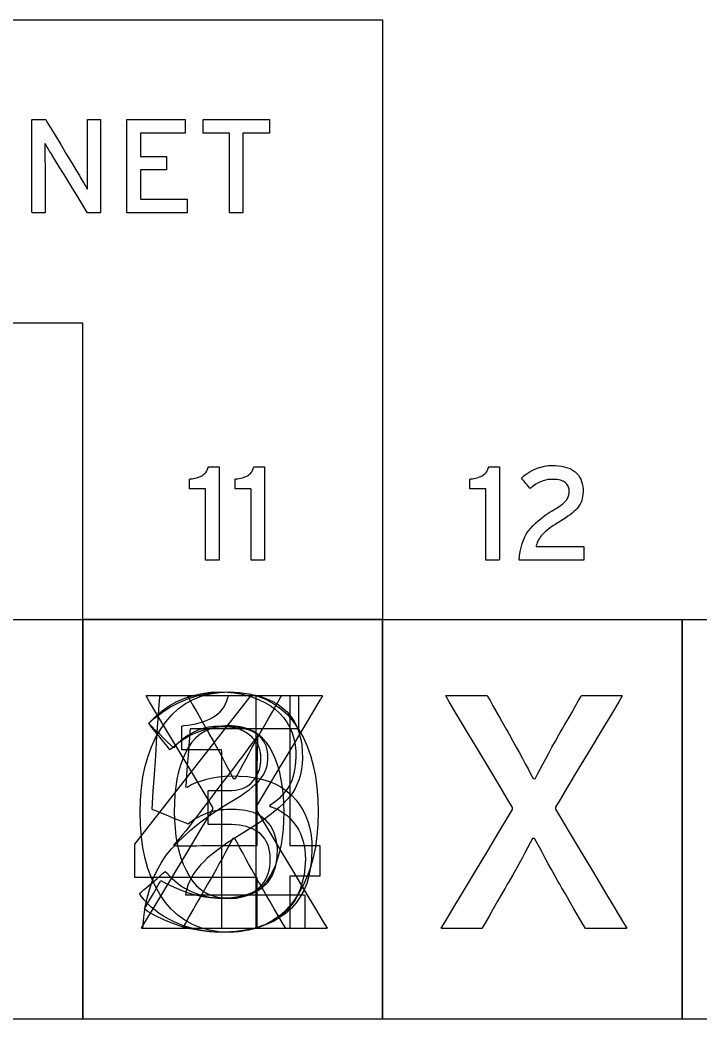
# Model space of a CAD drawing. Extents: x 1 to 47.7, y 0.2 to 35.
# Drawn here: x 10.268 to 12.182, y 30.5 to 33.312 of the extents above; entities that cross this region are included whole.
import ezdxf

# ---------------------------------------------------------------- set-up
doc = ezdxf.new("R2010")
doc.units = 0
doc.header["$MEASUREMENT"] = 0
for name, color, linetype in [('2_1__NONE__X', 7, 'CONTINUOUS'), ('2_2__PORTS_5A___5B_WPTP__2', 7, 'CONTINUOUS'), ('2_3__PORTS_5A___5B_WPTP__2', 7, 'CONTINUOUS'), ('2_4__PORTS_5A___5B_WPTP__1', 7, 'CONTINUOUS'), ('2_5__PORTS_5C___5D__2__10-', 7, 'CONTINUOUS'), ('2_6__PORTS_5C___5D__2__100', 7, 'CONTINUOUS'), ('2_7__PORTS_5C___5D__1__10-', 7, 'CONTINUOUS'), ('7_0_____DWG', 7, 'CONTINUOUS')]:
    doc.layers.add(name, color=color, linetype=linetype)

msp = doc.modelspace()

# ---------------------------------------------------------------- linework, layer by layer
at = {"layer": '2_1__NONE__X'}
msp.add_lwpolyline([(11.0158, 30.7546), (11.0132, 30.7592), (11.006, 30.7715), (10.9958, 30.7893), (10.9837, 30.8102), (10.9711, 30.8319), (10.9594, 30.8523), (10.9498, 30.8689), (10.9437, 30.8795), (10.9396, 30.8866), (10.9298, 30.9041), (10.9204, 30.921), (10.9114, 30.9372), (10.9029, 30.9527), (10.8948, 30.9676), (10.8871, 30.9819), (10.8799, 30.9955), (10.873, 31.0085), (10.8668, 31.0086), (10.8603, 30.9958), (10.8532, 30.9823), (10.8457, 30.9681), (10.8376, 30.9532), (10.829, 30.9376), (10.8199, 30.9213), (10.8103, 30.9043), (10.8001, 30.8867), (10.796, 30.8795), (10.7899, 30.8689), (10.7804, 30.8523), (10.7688, 30.8319), (10.7564, 30.8102), (10.7445, 30.7893), (10.7344, 30.7715), (10.7273, 30.7592), (10.7247, 30.7546), (10.7205, 30.7546), (10.7094, 30.7546), (10.6933, 30.7546), (10.6744, 30.7546), (10.6547, 30.7546), (10.6364, 30.7546), (10.6213, 30.7546), (10.6117, 30.7546), (10.6098, 30.7554), (10.6206, 30.7733), (10.6427, 30.8102), (10.6726, 30.8599), (10.7066, 30.9165), (10.741, 30.9738), (10.7723, 31.0258), (10.7967, 31.0664), (10.8107, 31.0897), (10.8108, 31.0958), (10.7977, 31.1177), (10.7748, 31.1558), (10.7456, 31.2047), (10.7133, 31.2585), (10.6815, 31.3116), (10.6535, 31.3583), (10.6327, 31.393), (10.6226, 31.4098), (10.6246, 31.4105), (10.6343, 31.4105), (10.6496, 31.4105), (10.6683, 31.4105), (10.6883, 31.4105), (10.7075, 31.4105), (10.7238, 31.4105), (10.7351, 31.4105), (10.7393, 31.4105), (10.7415, 31.4067), (10.7473, 31.3965), (10.7557, 31.3818), (10.7655, 31.3644), (10.7757, 31.3464), (10.7853, 31.3295), (10.7931, 31.3157), (10.7981, 31.3069), (10.8018, 31.3003), (10.8117, 31.2827), (10.821, 31.2658), (10.83, 31.2494), (10.8385, 31.2337), (10.8467, 31.2186), (10.8543, 31.2041), (10.8616, 31.1902), (10.8684, 31.1769), (10.8748, 31.1767), (10.8814, 31.1897), (10.8886, 31.2034), (10.8962, 31.2177), (10.9043, 31.2328), (10.9128, 31.2486), (10.9219, 31.2651), (10.9314, 31.2823), (10.9414, 31.3002), (10.9452, 31.3069), (10.9503, 31.3157), (10.9582, 31.3295), (10.9679, 31.3464), (10.9783, 31.3644), (10.9883, 31.3818), (10.9968, 31.3965), (11.0026, 31.4067), (11.0048, 31.4105), (11.009, 31.4105), (11.0202, 31.4105), (11.0362, 31.4105), (11.0551, 31.4105), (11.0748, 31.4105), (11.0932, 31.4105), (11.1082, 31.4105), (11.1178, 31.4105), (11.1197, 31.4098), (11.1096, 31.393), (11.0889, 31.3585), (11.0609, 31.3119), (11.0291, 31.2589), (10.9968, 31.2053), (10.9675, 31.1566), (10.9446, 31.1185), (10.9316, 31.0968), (10.9317, 31.0906), (10.9456, 31.0673), (10.9701, 31.0265), (11.0013, 30.9744), (11.0357, 30.9169), (11.0697, 30.8602), (11.0996, 30.8103), (11.1218, 30.7734), (11.1325, 30.7554), (11.1306, 30.7546), (11.1208, 30.7546), (11.1056, 30.7546), (11.0869, 30.7546), (11.0669, 30.7546), (11.0477, 30.7546), (11.0314, 30.7546), (11.0201, 30.7546)], close=True, dxfattribs=at)
at = {"layer": '2_2__PORTS_5A___5B_WPTP__2'}
msp.add_lwpolyline([(10.8364, 30.7546), (10.8364, 30.7738), (10.8364, 30.825), (10.8364, 30.8983), (10.8364, 30.9839), (10.8364, 31.072), (10.8364, 31.1527), (10.8364, 31.2162), (10.8364, 31.2526), (10.8352, 31.2576), (10.8271, 31.2576), (10.8128, 31.2576), (10.7948, 31.2576), (10.775, 31.2576), (10.7559, 31.2576), (10.7394, 31.2576), (10.728, 31.2576), (10.7237, 31.2576), (10.7237, 31.2602), (10.7237, 31.2671), (10.7237, 31.277), (10.7237, 31.2885), (10.7237, 31.3004), (10.7237, 31.3113), (10.7237, 31.3198), (10.7237, 31.3247), (10.7295, 31.3259), (10.7409, 31.3272), (10.7519, 31.3289), (10.7625, 31.3311), (10.7727, 31.3338), (10.7826, 31.3368), (10.792, 31.3404), (10.8011, 31.3443), (10.8097, 31.3487), (10.8177, 31.3535), (10.825, 31.3589), (10.8315, 31.365), (10.8373, 31.3718), (10.8424, 31.3792), (10.8468, 31.3873), (10.8504, 31.3961), (10.8533, 31.4056), (10.8553, 31.4105), (10.8608, 31.4105), (10.8706, 31.4105), (10.8829, 31.4105), (10.8964, 31.4105), (10.9095, 31.4105), (10.9207, 31.4105), (10.9285, 31.4105), (10.9315, 31.4105), (10.9315, 31.3854), (10.9315, 31.3187), (10.9315, 31.2231), (10.9315, 31.1115), (10.9315, 30.9966), (10.9315, 30.8914), (10.9315, 30.8086), (10.9315, 30.7611), (10.9305, 30.7546), (10.9236, 30.7546), (10.9116, 30.7546), (10.8964, 30.7546), (10.8797, 30.7546), (10.8635, 30.7546), (10.8497, 30.7546), (10.84, 30.7546)], close=True, dxfattribs=at)
at = {"layer": '2_3__PORTS_5A___5B_WPTP__2'}
msp.add_lwpolyline([(11.0712, 30.9492), (11.0675, 30.9057), (11.0579, 30.8674), (11.0423, 30.8343), (11.0209, 30.8063), (10.9936, 30.7835), (10.9604, 30.7658), (10.9213, 30.7533), (10.8763, 30.746), (10.8309, 30.7439), (10.8155, 30.7446), (10.8002, 30.7461), (10.7851, 30.7482), (10.7702, 30.7509), (10.7555, 30.7544), (10.7409, 30.7585), (10.7265, 30.7633), (10.7123, 30.7688), (10.6983, 30.775), (10.6847, 30.7819), (10.6718, 30.7894), (10.6596, 30.7975), (10.6481, 30.8061), (10.6373, 30.8153), (10.6271, 30.825), (10.6177, 30.8353), (10.6089, 30.8462), (10.6047, 30.853), (10.6093, 30.857), (10.6177, 30.8643), (10.6285, 30.8738), (10.6406, 30.8844), (10.6527, 30.8949), (10.6636, 30.9044), (10.6719, 30.9117), (10.6765, 30.9157), (10.6811, 30.9114), (10.6883, 30.9034), (10.6959, 30.8959), (10.7037, 30.8888), (10.7117, 30.8823), (10.72, 30.8762), (10.7285, 30.8706), (10.7373, 30.8655), (10.7463, 30.8609), (10.7556, 30.8568), (10.7651, 30.8531), (10.7745, 30.8499), (10.784, 30.8472), (10.7936, 30.845), (10.8031, 30.8432), (10.8126, 30.842), (10.8222, 30.8412), (10.8318, 30.8409), (10.8476, 30.8411), (10.8633, 30.8421), (10.8778, 30.8439), (10.8913, 30.8464), (10.9036, 30.8497), (10.9147, 30.8537), (10.9248, 30.8585), (10.9337, 30.864), (10.9415, 30.8702), (10.9481, 30.8768), (10.9539, 30.884), (10.9589, 30.8918), (10.9632, 30.9002), (10.9666, 30.9092), (10.9693, 30.9187), (10.9712, 30.9288), (10.9722, 30.9395), (10.9725, 30.9508), (10.9718, 30.9619), (10.9703, 30.9723), (10.9681, 30.982), (10.9651, 30.991), (10.9613, 30.9994), (10.9568, 31.007), (10.9515, 31.014), (10.9454, 31.0203), (10.9385, 31.0259), (10.9309, 31.0307), (10.9228, 31.035), (10.9142, 31.0386), (10.9051, 31.0416), (10.8955, 31.044), (10.8854, 31.0459), (10.8748, 31.0471), (10.8637, 31.0478), (10.8567, 31.0479), (10.853, 31.0479), (10.8462, 31.0479), (10.8373, 31.0479), (10.8274, 31.0479), (10.8175, 31.0479), (10.8086, 31.0479), (10.8018, 31.0479), (10.7981, 31.0479), (10.7976, 31.049), (10.7976, 31.0558), (10.7976, 31.0672), (10.7976, 31.0818), (10.7976, 31.0977), (10.7976, 31.1134), (10.7976, 31.1272), (10.7976, 31.1375), (10.7976, 31.1427), (10.7987, 31.143), (10.8034, 31.143), (10.8108, 31.143), (10.8199, 31.143), (10.8298, 31.143), (10.8394, 31.143), (10.8477, 31.143), (10.8536, 31.143), (10.8563, 31.143), (10.8649, 31.1432), (10.8743, 31.1442), (10.8832, 31.1458), (10.8915, 31.1481), (10.8992, 31.1511), (10.9063, 31.1549), (10.9129, 31.1593), (10.9189, 31.1644), (10.9243, 31.1701), (10.9289, 31.1761), (10.933, 31.1824), (10.9365, 31.1889), (10.9395, 31.1958), (10.9419, 31.2029), (10.9438, 31.2103), (10.9451, 31.2181), (10.9459, 31.2261), (10.9461, 31.2337), (10.946, 31.2369), (10.9458, 31.2402), (10.9455, 31.2436), (10.9451, 31.247), (10.9446, 31.2504), (10.9439, 31.2539), (10.9432, 31.2574), (10.9423, 31.261), (10.9412, 31.2646), (10.9397, 31.2682), (10.9379, 31.2717), (10.936, 31.2751), (10.9338, 31.2784), (10.9315, 31.2817), (10.929, 31.2848), (10.9263, 31.2879), (10.9234, 31.2909), (10.9203, 31.294), (10.917, 31.297), (10.9134, 31.3), (10.9097, 31.3028), (10.9057, 31.3055), (10.9014, 31.308), (10.897, 31.3104), (10.8923, 31.3126), (10.8874, 31.3147), (10.8822, 31.3166), (10.8765, 31.3183), (10.8706, 31.3197), (10.8643, 31.3209), (10.8578, 31.3219), (10.8509, 31.3227), (10.8437, 31.3233), (10.8363, 31.3237), (10.8285, 31.3239), (10.8145, 31.3233), (10.7985, 31.3213), (10.7831, 31.3177), (10.7682, 31.3127), (10.7539, 31.3061), (10.7402, 31.298), (10.727, 31.2884), (10.7143, 31.2772), (10.7022, 31.2646), (10.6987, 31.2645), (10.6926, 31.2705), (10.6833, 31.2797), (10.6721, 31.2907), (10.6602, 31.3024), (10.6488, 31.3136), (10.6391, 31.3231), (10.6325, 31.3296), (10.63, 31.3321), (10.6483, 31.3508), (10.6676, 31.3673), (10.688, 31.3816), (10.7094, 31.3937), (10.7318, 31.4036), (10.7552, 31.4112), (10.7796, 31.4167), (10.805, 31.4199), (10.8306, 31.4209), (10.8511, 31.4201), (10.8707, 31.4182), (10.8895, 31.4151), (10.9075, 31.4109), (10.9248, 31.4054), (10.9412, 31.3989), (10.9569, 31.3911), (10.9718, 31.3822), (10.9858, 31.3721), (10.9985, 31.3608), (11.0097, 31.3486), (11.0193, 31.3353), (11.0274, 31.321), (11.034, 31.3057), (11.039, 31.2894), (11.0425, 31.272), (11.0444, 31.2537), (11.0447, 31.2372), (11.0439, 31.2246), (11.0427, 31.2127), (11.0409, 31.2015), (11.0387, 31.1909), (11.0359, 31.1809), (11.0327, 31.1716), (11.029, 31.1629), (11.0248, 31.1548), (11.02, 31.1473), (11.0148, 31.1402), (11.0092, 31.1334), (11.0034, 31.127), (10.9973, 31.121), (10.9909, 31.1153), (10.9842, 31.1101), (10.9772, 31.1052), (10.9698, 31.1006), (10.9751, 31.0972), (10.985, 31.0936), (10.9944, 31.0894), (11.0034, 31.0844), (11.0119, 31.0788), (11.0199, 31.0726), (11.0274, 31.0656), (11.0345, 31.058), (11.0411, 31.0498), (11.0473, 31.0411), (11.0527, 31.0317), (11.0575, 31.0218), (11.0615, 31.0112), (11.0648, 31.0001), (11.0675, 30.9883), (11.0694, 30.9759), (11.0707, 30.9628)], close=True, dxfattribs=at)
at = {"layer": '2_4__PORTS_5A___5B_WPTP__1'}
msp.add_lwpolyline([(11.0899, 30.9773), (11.0889, 30.951), (11.086, 30.9263), (11.0814, 30.9032), (11.075, 30.8817), (11.0669, 30.8619), (11.057, 30.8436), (11.0454, 30.8269), (11.0319, 30.8118), (11.0168, 30.7984), (11.0004, 30.7864), (10.9828, 30.7759), (10.9641, 30.7669), (10.9443, 30.7594), (10.9233, 30.7534), (10.9011, 30.7489), (10.8778, 30.7458), (10.8534, 30.7443), (10.8272, 30.7442), (10.8003, 30.7458), (10.774, 30.7491), (10.7481, 30.754), (10.7226, 30.7607), (10.6977, 30.769), (10.6732, 30.779), (10.6492, 30.7907), (10.6256, 30.804), (10.6186, 30.8102), (10.6222, 30.8165), (10.6281, 30.8268), (10.6353, 30.8396), (10.6432, 30.8534), (10.6508, 30.8667), (10.6573, 30.8783), (10.662, 30.8866), (10.664, 30.8901), (10.6816, 30.8805), (10.7015, 30.8709), (10.7215, 30.8625), (10.7417, 30.8555), (10.762, 30.8497), (10.7824, 30.8451), (10.8029, 30.8419), (10.8236, 30.8399), (10.8458, 30.8393), (10.8777, 30.8418), (10.9056, 30.8476), (10.9297, 30.8568), (10.9499, 30.8694), (10.9662, 30.8854), (10.9787, 30.9047), (10.9873, 30.9274), (10.992, 30.9535), (10.9926, 30.9815), (10.9893, 31.0057), (10.9828, 31.0268), (10.9731, 31.045), (10.9602, 31.06), (10.9441, 31.0721), (10.9248, 31.081), (10.9023, 31.087), (10.8766, 31.0899), (10.8592, 31.0901), (10.8504, 31.0898), (10.842, 31.0893), (10.8337, 31.0885), (10.8257, 31.0874), (10.818, 31.0861), (10.8106, 31.0845), (10.8033, 31.0827), (10.7964, 31.0806), (10.7897, 31.078), (10.7832, 31.0751), (10.7768, 31.072), (10.7705, 31.0687), (10.7644, 31.0651), (10.7584, 31.0614), (10.7525, 31.0574), (10.7467, 31.0532), (10.7411, 31.0489), (10.7375, 31.0503), (10.7277, 31.0543), (10.7136, 31.06), (10.6971, 31.0668), (10.6798, 31.0738), (10.6637, 31.0804), (10.6504, 31.0858), (10.6419, 31.0892), (10.6396, 31.0908), (10.6408, 31.1071), (10.6431, 31.1414), (10.6462, 31.188), (10.6499, 31.2412), (10.6535, 31.2954), (10.6569, 31.3449), (10.6595, 31.3839), (10.6611, 31.4069), (10.6643, 31.4105), (10.6896, 31.4105), (10.7353, 31.4105), (10.7946, 31.4105), (10.8603, 31.4105), (10.9257, 31.4105), (10.9838, 31.4105), (11.0276, 31.4105), (11.0502, 31.4105), (11.0519, 31.409), (11.0519, 31.4017), (11.0519, 31.3899), (11.0519, 31.3753), (11.0519, 31.3595), (11.0519, 31.3441), (11.0519, 31.3308), (11.0519, 31.3213), (11.0519, 31.3173), (11.0431, 31.3172), (11.0155, 31.3172), (10.9744, 31.3172), (10.9251, 31.3172), (10.8732, 31.3172), (10.8239, 31.3172), (10.7828, 31.3172), (10.7552, 31.3172), (10.7465, 31.3171), (10.7459, 31.3099), (10.7446, 31.2929), (10.7429, 31.2692), (10.7408, 31.2418), (10.7387, 31.2135), (10.7368, 31.1873), (10.7352, 31.1662), (10.7342, 31.1532), (10.7381, 31.1529), (10.7507, 31.1598), (10.7642, 31.1657), (10.7785, 31.1709), (10.7936, 31.1752), (10.8096, 31.1787), (10.8265, 31.1814), (10.8441, 31.1832), (10.8627, 31.1842), (10.8849, 31.184), (10.9084, 31.1823), (10.9305, 31.1791), (10.9512, 31.1744), (10.9705, 31.1683), (10.9883, 31.1607), (11.0046, 31.1516), (11.0195, 31.1411), (11.033, 31.1292), (11.045, 31.1159), (11.0555, 31.1017), (11.0646, 31.0867), (11.0724, 31.0707), (11.0787, 31.0538), (11.0836, 31.036), (11.0871, 31.0174), (11.0892, 30.9978)], close=True, dxfattribs=at)
at = {"layer": '2_5__PORTS_5C___5D__2__10-'}
for points in [[(11.1073, 31.0837), (11.1064, 31.049), (11.1038, 31.0158), (11.0994, 30.9843), (11.0932, 30.9544), (11.0853, 30.9261), (11.0757, 30.8994), (11.0643, 30.8743), (11.0511, 30.8508), (11.0361, 30.829), (11.0194, 30.8096), (11.0011, 30.7927), (10.981, 30.7783), (10.9593, 30.7664), (10.9359, 30.757), (10.9109, 30.7502), (10.8842, 30.7458), (10.8558, 30.744), (10.8277, 30.7458), (10.8013, 30.7501), (10.7765, 30.7569), (10.7533, 30.7662), (10.7318, 30.7779), (10.712, 30.7922), (10.6938, 30.809), (10.6772, 30.8282), (10.6623, 30.8497), (10.6491, 30.8728), (10.6377, 30.8976), (10.628, 30.9241), (10.6201, 30.9523), (10.614, 30.9822), (10.6096, 31.0137), (10.607, 31.047), (10.6061, 31.0819), (10.607, 31.1167), (10.6097, 31.1499), (10.6141, 31.1815), (10.6203, 31.2115), (10.6284, 31.2399), (10.6382, 31.2666), (10.6497, 31.2917), (10.6631, 31.3152), (10.6782, 31.337), (10.6949, 31.3565), (10.7133, 31.3735), (10.7333, 31.3878), (10.7549, 31.3996), (10.7781, 31.4088), (10.803, 31.4155), (10.8295, 31.4196), (10.8576, 31.4211), (10.8859, 31.4194), (10.9126, 31.4152), (10.9376, 31.4085), (10.9609, 31.3994), (10.9825, 31.3877), (11.0024, 31.3736), (11.0206, 31.3569), (11.0371, 31.3377), (11.0519, 31.3162), (11.0649, 31.293), (11.0761, 31.2681), (11.0856, 31.2416), (11.0934, 31.2134), (11.0995, 31.1835), (11.1038, 31.1519), (11.1064, 31.1186)], [(11.0112, 31.0819), (11.0107, 31.1063), (11.0093, 31.1297), (11.0068, 31.152), (11.0034, 31.1734), (10.9989, 31.1937), (10.9935, 31.2129), (10.9871, 31.2312), (10.9798, 31.2484), (10.9713, 31.2644), (10.9614, 31.2787), (10.9502, 31.291), (10.9377, 31.3015), (10.9239, 31.3101), (10.9089, 31.3169), (10.8925, 31.3217), (10.8748, 31.3248), (10.8558, 31.3259), (10.8371, 31.3248), (10.8197, 31.3218), (10.8036, 31.317), (10.7887, 31.3103), (10.7751, 31.3018), (10.7628, 31.2915), (10.7518, 31.2793), (10.7421, 31.2653), (10.7335, 31.2495), (10.726, 31.2327), (10.7195, 31.2147), (10.714, 31.1956), (10.7096, 31.1755), (10.7062, 31.1542), (10.7038, 31.1318), (10.7024, 31.1083), (10.7021, 31.0837), (10.7027, 31.0594), (10.7042, 31.0362), (10.7068, 31.014), (10.7104, 30.9928), (10.7151, 30.9728), (10.7207, 30.9537), (10.7274, 30.9358), (10.7352, 30.9188), (10.7439, 30.9027), (10.7537, 30.888), (10.7648, 30.8752), (10.7771, 30.8644), (10.7907, 30.8555), (10.8055, 30.8485), (10.8216, 30.8435), (10.839, 30.8404), (10.8576, 30.8392), (10.8766, 30.8404), (10.8942, 30.8435), (10.9105, 30.8484), (10.9255, 30.8553), (10.9392, 30.8641), (10.9515, 30.8748), (10.9625, 30.8874), (10.9722, 30.9019), (10.9805, 30.9178), (10.9877, 30.9345), (10.994, 30.9524), (10.9992, 30.9712), (11.0036, 30.9912), (11.0069, 31.0123), (11.0093, 31.0344), (11.0107, 31.0576)]]:
    msp.add_lwpolyline(points, close=True, dxfattribs=at)
at = {"layer": '2_6__PORTS_5C___5D__2__100'}
msp.add_lwpolyline([(10.6135, 30.7544), (10.6162, 30.7858), (10.6205, 30.8157), (10.6264, 30.8439), (10.6339, 30.8706), (10.6429, 30.8956), (10.6536, 30.919), (10.6659, 30.9408), (10.6797, 30.9611), (10.6951, 30.9796), (10.7116, 30.9971), (10.7287, 31.014), (10.7465, 31.0303), (10.765, 31.0459), (10.7842, 31.0608), (10.8041, 31.0752), (10.8246, 31.0889), (10.8458, 31.102), (10.8643, 31.1129), (10.878, 31.1214), (10.8906, 31.1296), (10.9022, 31.1376), (10.9126, 31.1453), (10.9219, 31.1527), (10.9302, 31.1598), (10.9373, 31.1667), (10.9434, 31.1733), (10.9482, 31.1798), (10.9523, 31.1864), (10.9559, 31.1931), (10.9589, 31.2), (10.9614, 31.2069), (10.9634, 31.214), (10.9648, 31.2212), (10.9656, 31.2286), (10.966, 31.236), (10.9657, 31.2448), (10.9647, 31.2534), (10.963, 31.2614), (10.9606, 31.269), (10.9575, 31.2762), (10.9536, 31.2829), (10.949, 31.2891), (10.9438, 31.2949), (10.9378, 31.3002), (10.9306, 31.3051), (10.9225, 31.3095), (10.9134, 31.3132), (10.9034, 31.3164), (10.8924, 31.3189), (10.8805, 31.3208), (10.8676, 31.3221), (10.8538, 31.3228), (10.8375, 31.3227), (10.8183, 31.321), (10.7996, 31.3176), (10.7814, 31.3126), (10.7637, 31.3061), (10.7464, 31.2979), (10.7296, 31.2881), (10.7133, 31.2767), (10.6975, 31.2637), (10.6899, 31.2582), (10.6856, 31.2636), (10.6782, 31.2727), (10.6688, 31.2842), (10.6585, 31.2968), (10.6484, 31.3093), (10.6396, 31.3201), (10.6331, 31.3281), (10.63, 31.3319), (10.6466, 31.3468), (10.6687, 31.3638), (10.6917, 31.3786), (10.7155, 31.3912), (10.7402, 31.4015), (10.7657, 31.4097), (10.792, 31.4156), (10.8191, 31.4194), (10.8471, 31.4209), (10.8694, 31.4203), (10.8907, 31.4186), (10.9108, 31.4159), (10.9298, 31.4119), (10.9476, 31.4069), (10.9643, 31.4008), (10.9799, 31.3935), (10.9944, 31.3851), (11.0077, 31.3755), (11.0197, 31.3644), (11.0302, 31.3521), (11.0393, 31.3386), (11.0469, 31.3239), (11.053, 31.308), (11.0577, 31.2909), (11.0609, 31.2726), (11.0626, 31.2531), (11.0628, 31.2344), (11.0619, 31.2184), (11.06, 31.2031), (11.0572, 31.1886), (11.0534, 31.1748), (11.0486, 31.1617), (11.0429, 31.1494), (11.0362, 31.1378), (11.0285, 31.127), (11.0195, 31.1167), (11.0093, 31.1063), (10.9979, 31.0958), (10.9854, 31.0851), (10.9717, 31.0744), (10.9569, 31.0635), (10.9409, 31.0524), (10.9238, 31.0413), (10.9055, 31.03), (10.8859, 31.018), (10.8675, 31.0063), (10.8505, 30.9949), (10.8348, 30.984), (10.8206, 30.9734), (10.8076, 30.9632), (10.7961, 30.9533), (10.7859, 30.9438), (10.7771, 30.9347), (10.7692, 30.9254), (10.7621, 30.916), (10.7557, 30.9064), (10.75, 30.8967), (10.745, 30.8869), (10.7407, 30.8769), (10.7372, 30.8668), (10.7343, 30.8565), (10.7342, 30.8496), (10.7537, 30.8496), (10.7915, 30.8496), (10.8416, 30.8496), (10.8979, 30.8496), (10.9546, 30.8496), (11.0056, 30.8496), (11.045, 30.8496), (11.0669, 30.8496), (11.0694, 30.8485), (11.0694, 30.8416), (11.0694, 30.8301), (11.0694, 30.8154), (11.0694, 30.7993), (11.0694, 30.7834), (11.0694, 30.7696), (11.0694, 30.7594), (11.0694, 30.7546), (11.0593, 30.7544), (11.0209, 30.7544), (10.9613, 30.7544), (10.8887, 30.7544), (10.8112, 30.7544), (10.7368, 30.7544), (10.6737, 30.7544), (10.6299, 30.7544)], close=True, dxfattribs=at)
at = {"layer": '2_7__PORTS_5C___5D__1__10-'}
msp.add_lwpolyline([(11.0277, 30.902), (11.0277, 30.7546), (10.9353, 30.7546), (10.9353, 30.8988), (10.5912, 30.8988), (10.5912, 30.9926), (10.9187, 31.4105), (11.0277, 31.4105), (11.0277, 30.9884), (11.1119, 30.9884), (11.1119, 30.902), (11.0277, 30.902)], dxfattribs=at)
msp.add_lwpolyline([(10.938, 31.3001), (10.9326, 31.2925), (10.9269, 31.2845), (10.9208, 31.276), (10.9142, 31.267), (10.9074, 31.2577), (10.9001, 31.2479), (10.8924, 31.2376), (10.8843, 31.2269), (10.8792, 31.2201), (10.8696, 31.2075), (10.8536, 31.1863), (10.8335, 31.1599), (10.8118, 31.1313), (10.7911, 31.1039), (10.7736, 31.0809), (10.762, 31.0655), (10.7573, 31.0594), (10.7494, 31.0491), (10.7418, 31.0393), (10.7344, 31.0299), (10.7271, 31.0209), (10.7201, 31.0124), (10.7133, 31.0043), (10.7067, 30.9967), (10.7004, 30.9895), (10.7061, 30.9875), (10.7169, 30.9876), (10.7282, 30.9876), (10.7399, 30.9877), (10.752, 30.9878), (10.7646, 30.9879), (10.7776, 30.9881), (10.7911, 30.9883), (10.8014, 30.9884), (10.8094, 30.9884), (10.8253, 30.9884), (10.8463, 30.9884), (10.8699, 30.9884), (10.8932, 30.9884), (10.9137, 30.9884), (10.9286, 30.9884), (10.9352, 30.9884), (10.9353, 30.994), (10.9353, 31.0123), (10.9353, 31.0396), (10.9353, 31.0721), (10.9353, 31.106), (10.9353, 31.1374), (10.9353, 31.1625), (10.9353, 31.1775), (10.9354, 31.1871), (10.9356, 31.2032), (10.9359, 31.2188), (10.9362, 31.2338), (10.9365, 31.2482), (10.9368, 31.262), (10.9372, 31.2753), (10.9376, 31.288)], close=True, dxfattribs=at)
at = {"layer": '7_0_____DWG'}
for points in [[(10.4447, 32.459), (8.7571, 32.459), (8.7571, 33.3125), (11.2884, 33.3125), (11.2884, 31.625), (10.4447, 31.625), (10.4447, 32.459)], [(10.569, 32.7695), (10.569, 33.0319), (10.7327, 33.0319), (10.7327, 32.9938), (10.607, 32.9938), (10.607, 32.9286), (10.68, 32.9286), (10.68, 32.8906), (10.607, 32.8906), (10.607, 32.8076), (10.7382, 32.8076), (10.7382, 32.7695), (10.569, 32.7695)], [(10.8956, 32.9935), (10.8956, 32.7695), (10.8576, 32.7695), (10.8576, 32.9935), (10.7834, 32.9935), (10.7834, 33.0319), (10.9698, 33.0319), (10.9698, 32.9935), (10.8956, 32.9935)], [(10.4446, 30.5), (9.6009, 30.5), (9.6009, 31.625), (10.4446, 31.625), (10.4446, 30.5)], [(11.2885, 30.5), (10.4446, 30.5), (10.4446, 31.625), (11.2885, 31.625), (11.2885, 30.5)], [(12.1323, 30.5), (11.2885, 30.5), (11.2885, 31.625), (12.1323, 31.625), (12.1323, 30.5)], [(12.976, 30.5), (12.1323, 30.5), (12.1323, 31.625), (12.976, 31.625), (12.976, 30.5)]]:
    msp.add_lwpolyline(points, dxfattribs=at)
for points in [[(10.4582, 32.7695), (10.4545, 32.7755), (10.4446, 32.7915), (10.4304, 32.8146), (10.4137, 32.8417), (10.3964, 32.8699), (10.3802, 32.8961), (10.3671, 32.9175), (10.3588, 32.931), (10.3561, 32.9353), (10.3537, 32.9394), (10.3513, 32.9434), (10.349, 32.9473), (10.3468, 32.951), (10.3446, 32.9547), (10.3425, 32.9582), (10.3406, 32.9616), (10.3387, 32.9649), (10.3379, 32.9628), (10.3379, 32.9565), (10.3379, 32.95), (10.3379, 32.9433), (10.338, 32.9363), (10.338, 32.9292), (10.3381, 32.9219), (10.3381, 32.9144), (10.3382, 32.9067), (10.3382, 32.9018), (10.3382, 32.8896), (10.3382, 32.8713), (10.3382, 32.8492), (10.3382, 32.8259), (10.3382, 32.8038), (10.3382, 32.7854), (10.3382, 32.7732), (10.3382, 32.7695), (10.3365, 32.7695), (10.3326, 32.7695), (10.3273, 32.7695), (10.3211, 32.7695), (10.3148, 32.7695), (10.309, 32.7695), (10.3044, 32.7695), (10.3017, 32.7695), (10.3013, 32.7713), (10.3013, 32.7883), (10.3013, 32.8193), (10.3013, 32.8594), (10.3013, 32.9039), (10.3013, 32.9481), (10.3013, 32.9872), (10.3013, 33.0164), (10.3013, 33.0311), (10.302, 33.0319), (10.3052, 33.0319), (10.3102, 33.0319), (10.3164, 33.0319), (10.3231, 33.0319), (10.3295, 33.0319), (10.3349, 33.0319), (10.3387, 33.0319), (10.3401, 33.0319), (10.3436, 33.0261), (10.353, 33.0105), (10.3666, 32.988), (10.3825, 32.9616), (10.399, 32.9342), (10.4144, 32.9087), (10.427, 32.8879), (10.4349, 32.8748), (10.4376, 32.8703), (10.4404, 32.8654), (10.4431, 32.8607), (10.4457, 32.8562), (10.4482, 32.8518), (10.4506, 32.8476), (10.4528, 32.8436), (10.455, 32.8398), (10.457, 32.8361), (10.4578, 32.8382), (10.4577, 32.8447), (10.4576, 32.8514), (10.4576, 32.8582), (10.4575, 32.8653), (10.4575, 32.8725), (10.4575, 32.88), (10.4575, 32.8876), (10.4575, 32.8953), (10.4575, 32.9002), (10.4575, 32.9123), (10.4575, 32.9306), (10.4575, 32.9526), (10.4575, 32.9758), (10.4575, 32.9978), (10.4575, 33.0161), (10.4575, 33.0282), (10.4575, 33.0319), (10.4592, 33.0319), (10.4631, 33.0319), (10.4684, 33.0319), (10.4746, 33.0319), (10.4809, 33.0319), (10.4867, 33.0319), (10.4912, 33.0319), (10.494, 33.0319), (10.4944, 33.0301), (10.4944, 33.0131), (10.4944, 32.9821), (10.4944, 32.942), (10.4944, 32.8975), (10.4944, 32.8533), (10.4944, 32.8142), (10.4944, 32.785), (10.4944, 32.7703), (10.4937, 32.7695), (10.4908, 32.7695), (10.4861, 32.7695), (10.4803, 32.7695), (10.4741, 32.7695), (10.4681, 32.7695), (10.463, 32.7695), (10.4595, 32.7695)], [(10.7904, 31.7918), (10.7904, 31.7995), (10.7904, 31.82), (10.7904, 31.8493), (10.7904, 31.8836), (10.7904, 31.9188), (10.7904, 31.9511), (10.7904, 31.9765), (10.7904, 31.991), (10.79, 31.993), (10.7867, 31.993), (10.781, 31.993), (10.7738, 31.993), (10.7659, 31.993), (10.7582, 31.993), (10.7516, 31.993), (10.7471, 31.993), (10.7453, 31.993), (10.7453, 31.9941), (10.7453, 31.9968), (10.7453, 32.0008), (10.7453, 32.0054), (10.7453, 32.0101), (10.7453, 32.0145), (10.7453, 32.0179), (10.7453, 32.0199), (10.7477, 32.0203), (10.7522, 32.0209), (10.7566, 32.0216), (10.7609, 32.0224), (10.765, 32.0235), (10.7689, 32.0247), (10.7727, 32.0261), (10.7763, 32.0277), (10.7797, 32.0295), (10.7829, 32.0314), (10.7858, 32.0336), (10.7885, 32.036), (10.7908, 32.0387), (10.7928, 32.0417), (10.7946, 32.0449), (10.796, 32.0484), (10.7972, 32.0522), (10.798, 32.0542), (10.8002, 32.0542), (10.8041, 32.0542), (10.809, 32.0542), (10.8144, 32.0542), (10.8197, 32.0542), (10.8242, 32.0542), (10.8273, 32.0542), (10.8285, 32.0542), (10.8285, 32.0442), (10.8285, 32.0175), (10.8285, 31.9792), (10.8285, 31.9346), (10.8285, 31.8886), (10.8285, 31.8466), (10.8285, 31.8134), (10.8285, 31.7944), (10.8281, 31.7918), (10.8253, 31.7918), (10.8205, 31.7918), (10.8144, 31.7918), (10.8078, 31.7918), (10.8013, 31.7918), (10.7957, 31.7918), (10.7919, 31.7918)], [(10.9186, 31.7918), (10.9186, 31.7995), (10.9186, 31.82), (10.9186, 31.8493), (10.9186, 31.8836), (10.9186, 31.9188), (10.9186, 31.9511), (10.9186, 31.9765), (10.9186, 31.991), (10.9181, 31.993), (10.9149, 31.993), (10.9092, 31.993), (10.9019, 31.993), (10.8941, 31.993), (10.8864, 31.993), (10.8798, 31.993), (10.8752, 31.993), (10.8735, 31.993), (10.8735, 31.9941), (10.8735, 31.9968), (10.8735, 32.0008), (10.8735, 32.0054), (10.8735, 32.0101), (10.8735, 32.0145), (10.8735, 32.0179), (10.8735, 32.0199), (10.8758, 32.0203), (10.8804, 32.0209), (10.8848, 32.0216), (10.8891, 32.0224), (10.8931, 32.0235), (10.8971, 32.0247), (10.9008, 32.0261), (10.9045, 32.0277), (10.9079, 32.0295), (10.9111, 32.0314), (10.914, 32.0336), (10.9166, 32.036), (10.919, 32.0387), (10.921, 32.0417), (10.9227, 32.0449), (10.9242, 32.0484), (10.9254, 32.0522), (10.9261, 32.0542), (10.9284, 32.0542), (10.9323, 32.0542), (10.9372, 32.0542), (10.9426, 32.0542), (10.9478, 32.0542), (10.9523, 32.0542), (10.9555, 32.0542), (10.9566, 32.0542), (10.9566, 32.0442), (10.9566, 32.0175), (10.9566, 31.9792), (10.9566, 31.9346), (10.9566, 31.8886), (10.9566, 31.8466), (10.9566, 31.8134), (10.9566, 31.7944), (10.9563, 31.7918), (10.9535, 31.7918), (10.9487, 31.7918), (10.9426, 31.7918), (10.9359, 31.7918), (10.9295, 31.7918), (10.9239, 31.7918), (10.92, 31.7918)], [(11.5796, 31.7918), (11.5796, 31.7995), (11.5796, 31.82), (11.5796, 31.8493), (11.5796, 31.8836), (11.5796, 31.9188), (11.5796, 31.9511), (11.5796, 31.9765), (11.5796, 31.991), (11.5792, 31.993), (11.5759, 31.993), (11.5702, 31.993), (11.563, 31.993), (11.5551, 31.993), (11.5475, 31.993), (11.5409, 31.993), (11.5363, 31.993), (11.5346, 31.993), (11.5346, 31.9941), (11.5346, 31.9968), (11.5346, 32.0008), (11.5346, 32.0054), (11.5346, 32.0101), (11.5346, 32.0145), (11.5346, 32.0179), (11.5346, 32.0199), (11.5369, 32.0203), (11.5415, 32.0209), (11.5459, 32.0216), (11.5501, 32.0224), (11.5542, 32.0235), (11.5581, 32.0247), (11.5619, 32.0261), (11.5655, 32.0277), (11.569, 32.0295), (11.5722, 32.0314), (11.5751, 32.0336), (11.5777, 32.036), (11.58, 32.0387), (11.5821, 32.0417), (11.5838, 32.0449), (11.5853, 32.0484), (11.5864, 32.0522), (11.5872, 32.0542), (11.5894, 32.0542), (11.5933, 32.0542), (11.5983, 32.0542), (11.6037, 32.0542), (11.6089, 32.0542), (11.6134, 32.0542), (11.6165, 32.0542), (11.6177, 32.0542), (11.6177, 32.0442), (11.6177, 32.0175), (11.6177, 31.9792), (11.6177, 31.9346), (11.6177, 31.8886), (11.6177, 31.8466), (11.6177, 31.8134), (11.6177, 31.7944), (11.6173, 31.7918), (11.6146, 31.7918), (11.6098, 31.7918), (11.6037, 31.7918), (11.597, 31.7918), (11.5905, 31.7918), (11.585, 31.7918), (11.5811, 31.7918)], [(11.6732, 31.7918), (11.6743, 31.8044), (11.676, 31.8163), (11.6784, 31.8276), (11.6814, 31.8383), (11.685, 31.8483), (11.6893, 31.8577), (11.6942, 31.8664), (11.6997, 31.8745), (11.7059, 31.8819), (11.7125, 31.8889), (11.7193, 31.8957), (11.7264, 31.9022), (11.7338, 31.9084), (11.7415, 31.9144), (11.7494, 31.9201), (11.7577, 31.9256), (11.7661, 31.9309), (11.7735, 31.9352), (11.779, 31.9386), (11.7841, 31.9419), (11.7887, 31.9451), (11.7929, 31.9482), (11.7966, 31.9511), (11.7999, 31.954), (11.8027, 31.9567), (11.8052, 31.9594), (11.8071, 31.962), (11.8087, 31.9646), (11.8102, 31.9673), (11.8114, 31.97), (11.8124, 31.9728), (11.8132, 31.9757), (11.8137, 31.9786), (11.8141, 31.9815), (11.8142, 31.9845), (11.8141, 31.988), (11.8137, 31.9914), (11.813, 31.9946), (11.8121, 31.9977), (11.8108, 32.0005), (11.8093, 32.0032), (11.8074, 32.0057), (11.8053, 32.008), (11.8029, 32.0101), (11.8001, 32.0121), (11.7968, 32.0139), (11.7932, 32.0154), (11.7892, 32.0166), (11.7848, 32.0176), (11.78, 32.0184), (11.7749, 32.0189), (11.7693, 32.0192), (11.7628, 32.0192), (11.7552, 32.0185), (11.7477, 32.0171), (11.7404, 32.0151), (11.7333, 32.0125), (11.7264, 32.0092), (11.7197, 32.0053), (11.7131, 32.0007), (11.7068, 31.9955), (11.7038, 31.9934), (11.7021, 31.9955), (11.6991, 31.9991), (11.6953, 32.0038), (11.6912, 32.0088), (11.6872, 32.0138), (11.6837, 32.0181), (11.6811, 32.0213), (11.6798, 32.0228), (11.6864, 32.0288), (11.6953, 32.0356), (11.7045, 32.0415), (11.714, 32.0465), (11.7239, 32.0507), (11.7341, 32.0539), (11.7446, 32.0563), (11.7555, 32.0578), (11.7666, 32.0584), (11.7756, 32.0582), (11.7841, 32.0575), (11.7921, 32.0564), (11.7997, 32.0548), (11.8069, 32.0528), (11.8136, 32.0504), (11.8198, 32.0475), (11.8256, 32.0441), (11.8309, 32.0403), (11.8357, 32.0358), (11.8399, 32.0309), (11.8435, 32.0255), (11.8466, 32.0196), (11.849, 32.0133), (11.8509, 32.0064), (11.8522, 31.9991), (11.8529, 31.9913), (11.8529, 31.9838), (11.8526, 31.9774), (11.8518, 31.9713), (11.8507, 31.9655), (11.8492, 31.96), (11.8473, 31.9548), (11.845, 31.9498), (11.8423, 31.9452), (11.8392, 31.9409), (11.8356, 31.9367), (11.8315, 31.9326), (11.827, 31.9284), (11.822, 31.9241), (11.8165, 31.9198), (11.8106, 31.9155), (11.8042, 31.911), (11.7973, 31.9066), (11.79, 31.902), (11.7822, 31.8973), (11.7748, 31.8926), (11.768, 31.888), (11.7617, 31.8837), (11.756, 31.8794), (11.7509, 31.8753), (11.7462, 31.8714), (11.7422, 31.8676), (11.7386, 31.8639), (11.7355, 31.8602), (11.7327, 31.8565), (11.7301, 31.8526), (11.7278, 31.8487), (11.7258, 31.8448), (11.7241, 31.8408), (11.7227, 31.8368), (11.7215, 31.8327), (11.7215, 31.8299), (11.7293, 31.8299), (11.7444, 31.8299), (11.7644, 31.8299), (11.787, 31.8299), (11.8096, 31.8299), (11.8301, 31.8299), (11.8458, 31.8299), (11.8546, 31.8299), (11.8556, 31.8295), (11.8556, 31.8267), (11.8556, 31.8221), (11.8556, 31.8162), (11.8556, 31.8098), (11.8556, 31.8034), (11.8556, 31.7979), (11.8556, 31.7938), (11.8556, 31.7919), (11.8515, 31.7918), (11.8362, 31.7918), (11.8123, 31.7918), (11.7833, 31.7918), (11.7523, 31.7918), (11.7225, 31.7918), (11.6973, 31.7918), (11.6798, 31.7918)], [(11.8596, 30.7544), (11.8569, 30.7591), (11.8498, 30.7714), (11.8396, 30.7892), (11.8275, 30.8101), (11.8149, 30.8318), (11.8032, 30.8521), (11.7936, 30.8688), (11.7874, 30.8794), (11.7834, 30.8865), (11.7735, 30.904), (11.7642, 30.9208), (11.7552, 30.937), (11.7467, 30.9526), (11.7386, 30.9675), (11.7309, 30.9818), (11.7236, 30.9954), (11.7168, 31.0084), (11.7105, 31.0085), (11.704, 30.9957), (11.697, 30.9822), (11.6895, 30.9679), (11.6814, 30.9531), (11.6728, 30.9375), (11.6637, 30.9212), (11.654, 30.9042), (11.6439, 30.8865), (11.6397, 30.8794), (11.6337, 30.8688), (11.6242, 30.8521), (11.6126, 30.8318), (11.6002, 30.8101), (11.5883, 30.7892), (11.5781, 30.7714), (11.5711, 30.7591), (11.5685, 30.7544), (11.5643, 30.7544), (11.5531, 30.7544), (11.5371, 30.7544), (11.5182, 30.7544), (11.4985, 30.7544), (11.4801, 30.7544), (11.4651, 30.7544), (11.4555, 30.7544), (11.4536, 30.7553), (11.4644, 30.7732), (11.4865, 30.81), (11.5164, 30.8598), (11.5504, 30.9163), (11.5848, 30.9737), (11.6161, 31.0257), (11.6405, 31.0663), (11.6544, 31.0895), (11.6546, 31.0957), (11.6415, 31.1175), (11.6186, 31.1557), (11.5893, 31.2046), (11.5571, 31.2584), (11.5252, 31.3115), (11.4972, 31.3582), (11.4765, 31.3928), (11.4664, 31.4097), (11.4684, 31.4104), (11.4781, 31.4104), (11.4934, 31.4104), (11.5121, 31.4104), (11.532, 31.4104), (11.5512, 31.4104), (11.5675, 31.4104), (11.5789, 31.4104), (11.5831, 31.4104), (11.5853, 31.4066), (11.5911, 31.3964), (11.5994, 31.3816), (11.6093, 31.3643), (11.6195, 31.3463), (11.629, 31.3294), (11.6368, 31.3156), (11.6418, 31.3068), (11.6456, 31.3001), (11.6554, 31.2826), (11.6648, 31.2656), (11.6738, 31.2493), (11.6823, 31.2336), (11.6904, 31.2185), (11.6981, 31.204), (11.7053, 31.1901), (11.7122, 31.1768), (11.7185, 31.1766), (11.7252, 31.1896), (11.7323, 31.2032), (11.7399, 31.2176), (11.748, 31.2327), (11.7566, 31.2485), (11.7656, 31.2649), (11.7752, 31.2821), (11.7852, 31.3), (11.789, 31.3068), (11.7941, 31.3156), (11.802, 31.3294), (11.8117, 31.3463), (11.8221, 31.3643), (11.8321, 31.3816), (11.8405, 31.3964), (11.8464, 31.4066), (11.8486, 31.4104), (11.8528, 31.4104), (11.8639, 31.4104), (11.88, 31.4104), (11.8989, 31.4104), (11.9186, 31.4104), (11.937, 31.4104), (11.952, 31.4104), (11.9616, 31.4104), (11.9635, 31.4097), (11.9534, 31.3929), (11.9327, 31.3584), (11.9047, 31.3118), (11.8728, 31.2588), (11.8406, 31.2052), (11.8113, 31.1565), (11.7884, 31.1184), (11.7753, 31.0966), (11.7755, 31.0905), (11.7894, 31.0672), (11.8138, 31.0264), (11.8451, 30.9743), (11.8795, 30.9168), (11.9135, 30.8601), (11.9434, 30.8102), (11.9655, 30.7732), (11.9763, 30.7553), (11.9744, 30.7544), (11.9646, 30.7544), (11.9493, 30.7544), (11.9307, 30.7544), (11.9107, 30.7544), (11.8915, 30.7544), (11.8752, 30.7544), (11.8638, 30.7544)]]:
    msp.add_lwpolyline(points, close=True, dxfattribs=at)

doc.saveas('drawing.dxf')
